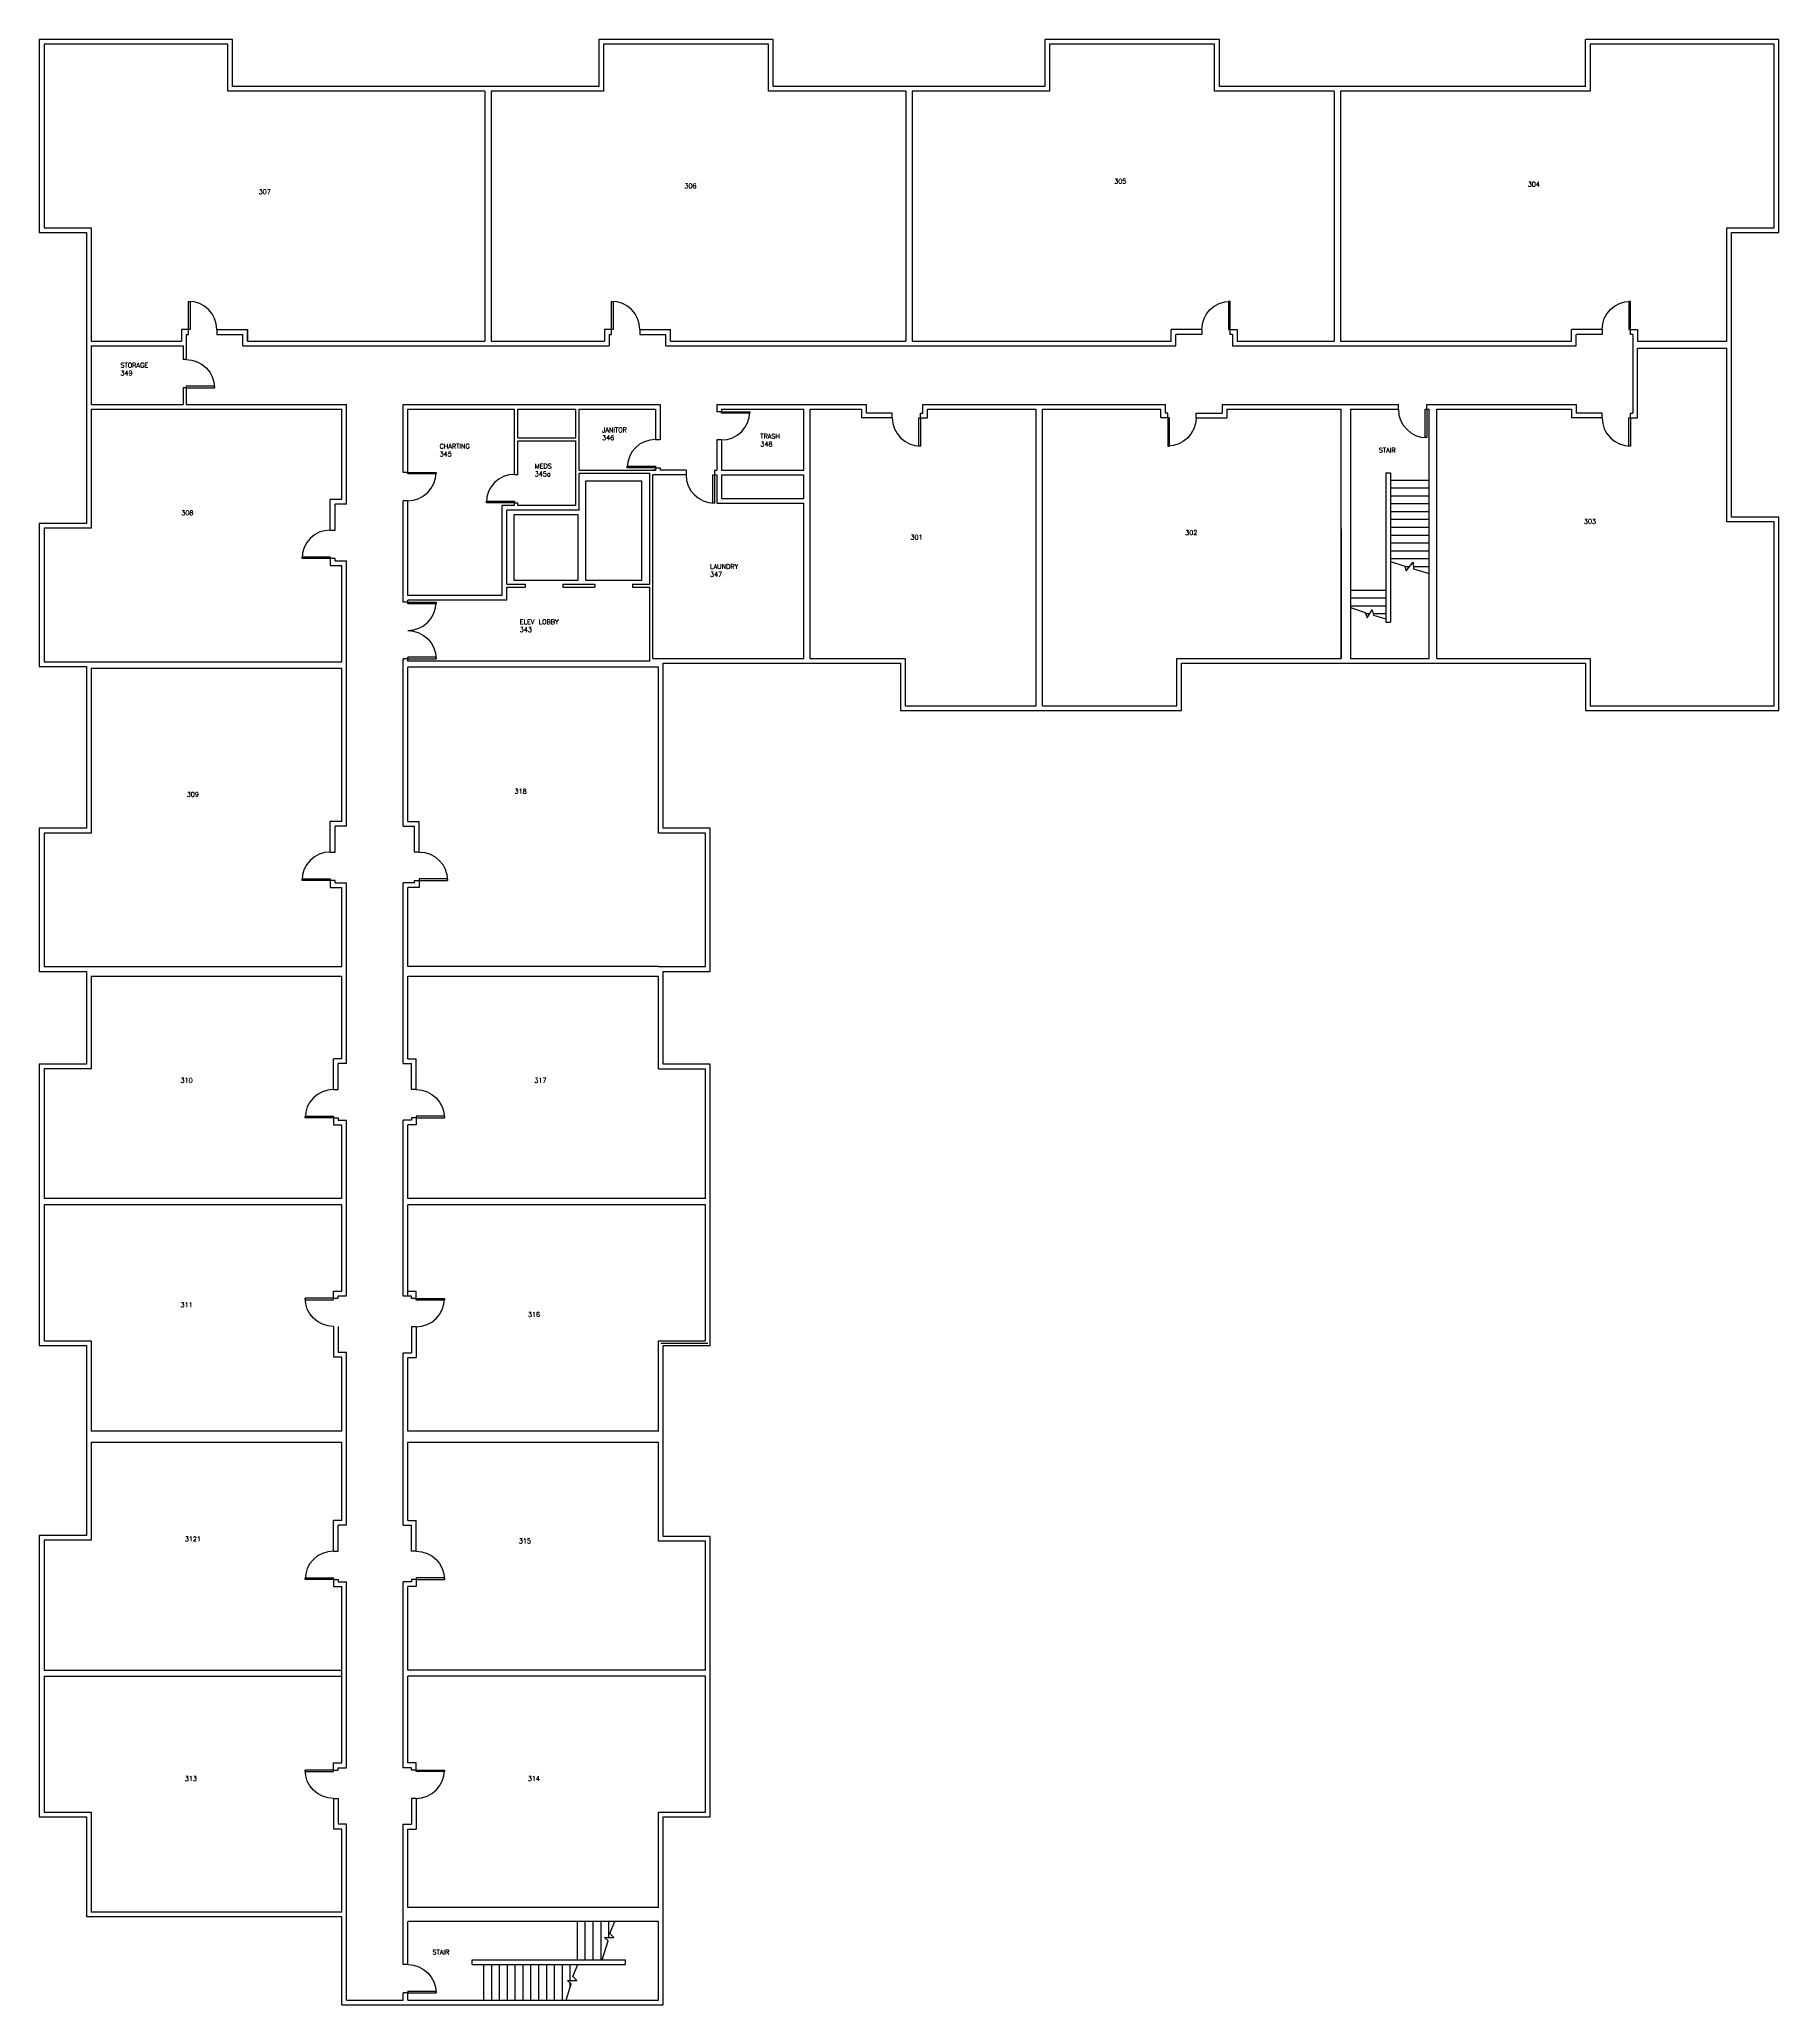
# Model space of a CAD drawing. Extents: x 1830 to 30214, y -2874 to 8688.
# Drawn here: x 28000 to 30214, y 3689 to 6190 of the extents above; entities that cross this region are included whole.
import ezdxf

# ---------------------------------------------------------------- set-up
doc = ezdxf.new("R2010")
doc.units = 0
doc.header["$LTSCALE"] = 48
doc.header["$MEASUREMENT"] = 0
for name, color, linetype in [('1STDOORS', 4, 'CONTINUOUS'), ('1STEXTWALLS', 3, 'CONTINUOUS'), ('1STINTWALLS', 1, 'CONTINUOUS'), ('1STMISC', 4, 'CONTINUOUS'), ('1STNOTES', 4, 'CONTINUOUS')]:
    doc.layers.add(name, color=color, linetype=linetype)
doc.styles.get("Standard").update_dxf_attribs({"font": 'txt.shx'})

# ---------------------------------------------------------------- blocks, each defined once
blk = doc.blocks.new('DOOR 3-0')
at = {"layer": '1STDOORS'}
blk.add_lwpolyline([(0, 36), (2, 36), (2, 0), (0, 0)], close=True, dxfattribs=at)
blk.add_arc((0, 0), 36, 0, 90, dxfattribs=at)

msp = doc.modelspace()

# ---------------------------------------------------------------- linework, layer by layer
at = {"layer": '1STEXTWALLS'}
for p, q in [((28245.9, 6190.4), (27999.9, 6190.4)), ((27999.9, 6190.4), (27999.9, 5944.4)), ((28239.9, 6184.4), (28005.9, 6184.4)), ((28005.9, 6184.4), (28005.9, 5950.4)), ((28239.9, 6124.4), (28239.9, 6184.4)), ((28245.9, 6130.4), (28245.9, 6190.4)), ((28933.9, 6190.4), (28711.9, 6190.4)), ((28711.9, 6190.4), (28711.9, 6130.4)), ((28927.9, 6184.4), (28717.9, 6184.4)), ((28717.9, 6184.4), (28717.9, 6124.4)), ((28927.9, 6124.4), (28927.9, 6184.4)), ((28933.9, 6130.4), (28933.9, 6190.4)), ((29501.9, 6190.4), (29279.9, 6190.4)), ((29279.9, 6190.4), (29279.9, 6130.4)), ((29495.9, 6184.4), (29285.9, 6184.4)), ((29285.9, 6184.4), (29285.9, 6124.4)), ((29495.9, 6124.4), (29495.9, 6184.4)), ((29501.9, 6130.4), (29501.9, 6190.4)), ((30213.9, 6190.4), (29967.9, 6190.4)), ((29967.9, 6130.4), (29967.9, 6190.4)), ((30207.9, 6184.4), (29973.9, 6184.4)), ((29973.9, 6184.4), (29973.9, 6124.4)), ((30207.9, 5950.4), (30207.9, 6184.4)), ((30213.9, 5944.4), (30213.9, 6190.4)), ((28711.9, 6130.4), (28245.9, 6130.4)), ((29279.9, 6130.4), (28933.9, 6130.4)), ((29967.9, 6130.4), (29501.9, 6130.4)), ((28566.9, 6124.4), (28239.9, 6124.4)), ((28717.9, 6124.4), (28574.9, 6124.4)), ((29102.9, 6124.4), (28927.9, 6124.4)), ((29285.9, 6124.4), (29110.9, 6124.4)), ((29648.2, 6124.4), (29495.9, 6124.4)), ((29973.9, 6124.4), (29656.2, 6124.4)), ((27999.9, 5944.4), (28059.9, 5944.4)), ((28005.9, 5950.4), (28065.9, 5950.4)), ((28059.9, 5944.4), (28059.9, 5574.4)), ((28065.9, 5950.4), (28065.9, 5806.4)), ((30147.9, 5950.4), (30207.9, 5950.4)), ((30147.9, 5806.4), (30147.9, 5950.4)), ((30153.9, 5582.4), (30153.9, 5944.4)), ((30153.9, 5944.4), (30213.9, 5944.4)), ((28065.9, 5800.4), (28065.9, 5725.6)), ((30147.9, 5576.4), (30147.9, 5797.4)), ((28065.9, 5719.6), (28065.9, 5568.4)), ((30213.9, 5582.4), (30153.9, 5582.4)), ((30213.9, 5336.4), (30213.9, 5582.4)), ((28059.9, 5574.4), (27999.9, 5574.4)), ((27999.9, 5574.4), (27999.9, 5392.4)), ((28065.9, 5568.4), (28005.9, 5568.4)), ((28005.9, 5568.4), (28005.9, 5398.4)), ((30207.9, 5576.4), (30147.9, 5576.4)), ((30207.9, 5342.4), (30207.9, 5576.4)), ((28780.9, 5402.4), (28972.9, 5402.4)), ((28980.9, 5402.4), (29101.9, 5402.4)), ((29101.9, 5402.4), (29101.9, 5342.4)), ((29447.9, 5342.4), (29447.9, 5402.4)), ((29447.9, 5402.4), (29656.9, 5402.4)), ((29668.9, 5402.4), (29768.8, 5402.4)), ((29778.8, 5402.4), (29973.9, 5402.4)), ((29973.9, 5402.4), (29973.9, 5342.4)), ((27999.9, 5392.4), (28059.9, 5392.4)), ((28005.9, 5398.4), (28065.9, 5398.4)), ((28059.9, 5392.4), (28059.9, 5186.4)), ((28065.9, 5390.4), (28065.9, 5180.4)), ((28787.9, 5180.4), (28787.9, 5391.3)), ((28793.9, 5186.4), (28793.9, 5396.4)), ((28793.9, 5396.4), (29095.9, 5396.4)), ((29095.9, 5396.4), (29095.9, 5336.4)), ((29453.9, 5336.4), (29453.9, 5396.4)), ((29453.9, 5396.4), (29703.6, 5396.4)), ((29703.6, 5396.4), (29967.9, 5396.4)), ((29967.9, 5396.4), (29967.9, 5336.4)), ((29095.9, 5336.4), (29453.9, 5336.4)), ((29101.9, 5342.4), (29268.9, 5342.4)), ((29276.9, 5342.4), (29447.9, 5342.4)), ((29967.9, 5336.4), (30213.9, 5336.4)), ((29973.9, 5342.4), (30207.9, 5342.4)), ((28059.9, 5186.4), (27999.9, 5186.4)), ((27999.9, 5186.4), (27999.9, 5004.4)), ((28065.9, 5180.4), (28005.9, 5180.4)), ((28005.9, 5180.4), (28005.9, 5010.4)), ((28847.9, 5180.4), (28787.9, 5180.4)), ((28853.9, 5186.4), (28793.9, 5186.4)), ((28847.9, 5010.4), (28847.9, 5180.4)), ((28853.9, 5004.4), (28853.9, 5186.4)), ((27999.9, 5004.4), (28059.9, 5004.4)), ((28005.9, 5010.4), (28065.9, 5010.4)), ((28059.9, 5004.4), (28059.9, 4886.4)), ((28787.9, 5010.4), (28847.9, 5010.4)), ((28793.9, 4886.4), (28793.9, 5004.4)), ((28793.9, 5004.4), (28853.9, 5004.4)), ((28065.9, 4998.3), (28065.9, 4880.4)), ((28787.9, 4880.4), (28787.9, 4998.3)), ((28059.9, 4886.4), (27999.9, 4886.4)), ((27999.9, 4886.4), (27999.9, 4528.4)), ((28065.9, 4880.4), (28005.9, 4880.4)), ((28005.9, 4880.4), (28005.9, 4715.3)), ((28787.9, 4880.4), (28847.9, 4880.4)), ((28853.9, 4886.4), (28793.9, 4886.4)), ((28847.9, 4715.3), (28847.9, 4880.4)), ((28853.9, 4528.4), (28853.9, 4886.4)), ((28005.9, 4707.3), (28005.9, 4534.4)), ((28847.9, 4534.4), (28847.9, 4707.3)), ((27999.9, 4528.4), (28059.9, 4528.4)), ((28005.9, 4534.4), (28065.9, 4534.4)), ((28059.9, 4528.4), (28059.9, 4286.4)), ((28065.9, 4534.4), (28065.9, 4419.3)), ((28787.9, 4419.3), (28787.9, 4534.4)), ((28787.9, 4534.4), (28847.9, 4534.4)), ((28790.9, 4531.4), (28850.9, 4531.4)), ((28793.9, 4285.4), (28793.9, 4528.4)), ((28793.9, 4528.4), (28853.9, 4528.4)), ((28065.9, 4405.4), (28065.9, 4280.4)), ((28787.9, 4279.4), (28787.9, 4405.4)), ((28059.9, 4286.4), (27999.9, 4286.4)), ((27999.9, 4286.4), (27999.9, 4159)), ((28065.9, 4280.4), (28005.9, 4280.4)), ((28005.9, 4280.4), (28005.9, 4159)), ((28847.9, 4279.4), (28787.9, 4279.4)), ((28853.9, 4285.4), (28793.9, 4285.4)), ((28847.9, 4115.3), (28847.9, 4279.4)), ((28853.9, 3928.4), (28853.9, 4285.4)), ((27999.9, 4159), (27999.9, 3928.4)), ((28005.9, 4159), (28005.9, 4115.3)), ((28005.9, 4107.3), (28005.9, 3934.4)), ((28847.9, 3934.4), (28847.9, 4107.3)), ((27999.9, 3928.4), (28059.9, 3928.4)), ((28005.9, 3934.4), (28065.9, 3934.4)), ((28059.9, 3928.4), (28059.9, 3801.3)), ((28065.9, 3934.4), (28065.9, 3807.3)), ((28787.9, 3813.3), (28787.9, 3934.4)), ((28787.9, 3934.4), (28847.9, 3934.4)), ((28793.9, 3689.4), (28793.9, 3928.4)), ((28793.9, 3928.4), (28853.9, 3928.4)), ((28384.9, 3807.3), (28065.9, 3807.3)), ((28390.9, 3695.4), (28390.9, 3807.3)), ((28384.9, 3801.3), (28059.9, 3801.3)), ((28384.9, 3689.4), (28384.9, 3801.3)), ((28787.9, 3695.4), (28787.9, 3795.3)), ((28384.9, 3689.4), (28793.9, 3689.4)), ((28390.9, 3695.4), (28462.9, 3695.4)), ((28468.9, 3695.4), (28787.9, 3695.4))]:
    msp.add_line(p, q, dxfattribs=at)
at = {"layer": '1STINTWALLS'}
for p, q in [((28566.9, 6124.4), (28566.9, 5806.4)), ((28574.9, 6124.4), (28574.9, 5806.4)), ((29102.9, 6124.4), (29102.9, 5806.4)), ((29110.9, 6124.4), (29110.9, 5806.4)), ((29648.2, 6124.4), (29648.2, 5806.4)), ((29656.2, 6124.4), (29656.2, 5806.4)), ((28065.9, 5806.4), (28180.9, 5806.4)), ((28189.9, 5821), (28180.9, 5821)), ((28180.9, 5821), (28180.9, 5806.4)), ((28186.9, 5815), (28189.9, 5815)), ((28186.9, 5815), (28186.9, 5800.4)), ((28189.9, 5815), (28189.9, 5821)), ((28225.9, 5821), (28225.9, 5815)), ((28225.9, 5821), (28264.9, 5821)), ((28225.9, 5815), (28258.9, 5815)), ((28258.9, 5800.4), (28258.9, 5815)), ((28264.9, 5821), (28264.9, 5806.4)), ((28264.9, 5806.4), (28264.9, 5821)), ((28264.9, 5806.4), (28566.9, 5806.4)), ((28574.9, 5806.4), (28719.3, 5806.4)), ((28728.3, 5821), (28719.3, 5821)), ((28719.3, 5821), (28719.3, 5806.4)), ((28725.3, 5815), (28728.3, 5815)), ((28725.3, 5815), (28725.3, 5800.4)), ((28728.3, 5815), (28728.3, 5821)), ((28764.3, 5821), (28764.3, 5815)), ((28764.3, 5821), (28803.4, 5821)), ((28764.3, 5815), (28797.3, 5815)), ((28797.3, 5800.4), (28797.3, 5815)), ((28803.4, 5806.4), (28803.4, 5821)), ((28803.4, 5806.4), (29102.9, 5806.4)), ((29110.9, 5806.4), (29440.5, 5806.4)), ((29440.5, 5806.4), (29440.5, 5821)), ((29479.6, 5821), (29440.5, 5821)), ((29446.6, 5800.4), (29446.6, 5815)), ((29479.6, 5815), (29446.6, 5815)), ((29479.6, 5821), (29479.6, 5815)), ((29515.6, 5815), (29515.6, 5821)), ((29515.6, 5821), (29524.6, 5821)), ((29518.6, 5815), (29515.6, 5815)), ((29518.6, 5815), (29518.6, 5800.4)), ((29524.6, 5821), (29524.6, 5806.4)), ((29524.6, 5806.4), (29648.2, 5806.4)), ((29656.2, 5806.4), (29950.1, 5806.4)), ((29950.1, 5806.4), (29950.1, 5821)), ((29989.1, 5821), (29950.1, 5821)), ((29956.1, 5800.4), (29956.1, 5815)), ((29989.1, 5815), (29956.1, 5815)), ((29989.1, 5821), (29989.1, 5815)), ((30025.1, 5815), (30025.1, 5821)), ((30025.1, 5821), (30034.1, 5821)), ((30028.1, 5815), (30025.1, 5815)), ((30028.1, 5815), (30028.1, 5714.9)), ((30034.1, 5821), (30034.1, 5806.4)), ((30034.1, 5806.4), (30147.9, 5806.4)), ((28065.9, 5800.4), (28182.9, 5800.4)), ((28182.9, 5800.4), (28182.9, 5782.9)), ((28186.9, 5782.9), (28182.9, 5782.9)), ((28186.9, 5800.4), (28186.9, 5782.9)), ((28258.9, 5800.4), (28725.3, 5800.4)), ((28797.3, 5800.4), (29446.6, 5800.4)), ((29518.6, 5800.4), (29956.1, 5800.4)), ((30034.1, 5708.9), (30034.1, 5797.4)), ((30034.1, 5797.4), (30147.9, 5797.4)), ((28186.9, 5746.9), (28182.9, 5746.9)), ((28182.9, 5746.9), (28182.9, 5725.6)), ((28186.9, 5746.9), (28186.9, 5725.6)), ((28065.9, 5725.6), (28182.9, 5725.6)), ((28065.9, 5719.6), (28384.9, 5719.6)), ((28186.9, 5725.6), (28390.9, 5725.6)), ((28384.9, 5604.9), (28384.9, 5719.6)), ((28390.9, 5598.9), (28390.9, 5725.6)), ((28462.9, 5639.3), (28462.9, 5725.6)), ((28462.9, 5725.6), (28790.1, 5725.6)), ((28468.9, 5639.3), (28468.9, 5719.6)), ((28468.9, 5719.6), (28604.9, 5719.6)), ((28604.9, 5636.8), (28604.9, 5719.6)), ((28608.9, 5719.6), (28682.9, 5719.6)), ((28608.9, 5683.5), (28608.9, 5719.6)), ((28682.9, 5683.5), (28682.9, 5719.6)), ((28686.9, 5719.6), (28784.1, 5719.6)), ((28686.9, 5679.5), (28686.9, 5719.6)), ((28784.1, 5719.6), (28784.1, 5681.2)), ((28790.1, 5725.6), (28790.1, 5681.2)), ((28862.1, 5725.6), (28862.1, 5716.6)), ((28862.1, 5725.6), (29052.5, 5725.6)), ((28868.1, 5716.6), (28862.1, 5716.6)), ((28868.1, 5719.6), (28972.9, 5719.6)), ((28868.1, 5719.6), (28868.1, 5714.6)), ((28972.9, 5642.2), (28972.9, 5719.6)), ((28980.9, 5402.4), (28980.9, 5719.6)), ((28980.9, 5719.6), (29046.5, 5719.6)), ((29046.5, 5719.6), (29046.5, 5708.9)), ((29085.5, 5708.9), (29046.5, 5708.9)), ((29052.5, 5725.6), (29052.5, 5714.9)), ((29085.5, 5714.9), (29052.5, 5714.9)), ((29085.5, 5708.9), (29085.5, 5714.9)), ((29121.5, 5708.9), (29121.5, 5714.9)), ((29121.5, 5714.9), (29124.5, 5714.9)), ((29121.5, 5708.9), (29130.5, 5708.9)), ((29124.5, 5725.6), (29433.3, 5725.6)), ((29124.5, 5714.9), (29124.5, 5725.6)), ((29130.5, 5719.6), (29268.9, 5719.6)), ((29130.5, 5708.9), (29130.5, 5719.6)), ((29268.9, 5342.4), (29268.9, 5719.6)), ((29276.9, 5342.4), (29276.9, 5719.6)), ((29276.9, 5719.6), (29427.3, 5719.6)), ((29276.9, 5719.6), (29427.3, 5719.6)), ((29427.3, 5708.9), (29427.3, 5719.6)), ((29436.3, 5708.9), (29427.3, 5708.9)), ((29433.3, 5714.9), (29433.3, 5725.6)), ((29436.3, 5714.9), (29433.3, 5714.9)), ((29436.3, 5708.9), (29436.3, 5714.9)), ((29472.3, 5708.9), (29472.3, 5714.9)), ((29472.3, 5714.9), (29505.3, 5714.9)), ((29472.3, 5708.9), (29511.3, 5708.9)), ((29505.3, 5725.6), (29729.8, 5725.6)), ((29505.3, 5725.6), (29505.3, 5714.9)), ((29511.3, 5719.6), (29656.9, 5719.6)), ((29511.3, 5719.6), (29656.9, 5719.6)), ((29511.3, 5719.6), (29511.3, 5708.9)), ((29656.9, 5402.4), (29656.9, 5719.6)), ((29668.9, 5719.6), (29729.8, 5719.6)), ((29668.9, 5719.6), (29668.9, 5402.4)), ((29729.8, 5719.6), (29729.8, 5725.6)), ((29763.8, 5719.6), (29768.8, 5719.6)), ((29763.8, 5719.6), (29768.8, 5719.6)), ((29765.8, 5725.6), (29956.1, 5725.6)), ((29765.8, 5719.6), (29765.8, 5725.6)), ((29768.8, 5402.4), (29768.8, 5719.6)), ((29778.8, 5719.6), (29950.1, 5719.6)), ((29778.8, 5719.6), (29950.1, 5719.6)), ((29778.8, 5402.4), (29778.8, 5719.6)), ((29950.1, 5719.6), (29950.1, 5708.9)), ((29989.1, 5708.9), (29950.1, 5708.9)), ((29956.1, 5725.6), (29956.1, 5714.9)), ((29989.1, 5714.9), (29956.1, 5714.9)), ((29989.1, 5708.9), (29989.1, 5714.9)), ((30025.1, 5708.9), (30025.1, 5714.9)), ((30025.1, 5714.9), (30028.1, 5714.9)), ((30025.1, 5708.9), (30034.1, 5708.9)), ((28608.9, 5683.5), (28682.9, 5683.5)), ((28608.9, 5636.8), (28608.9, 5679.5)), ((28608.9, 5679.5), (28682.9, 5679.5)), ((28682.9, 5642.2), (28682.9, 5679.5)), ((28686.9, 5642.2), (28686.9, 5679.5)), ((28784.1, 5681.2), (28790.1, 5681.2)), ((28862.1, 5680.6), (28862.1, 5642.2)), ((28868.1, 5680.6), (28862.1, 5680.6)), ((28868.1, 5680.6), (28868.1, 5642.2)), ((28468.9, 5639.3), (28462.9, 5639.3)), ((28604.9, 5636.8), (28608.9, 5636.8)), ((28682.9, 5597.3), (28682.9, 5642.2)), ((28686.9, 5642.2), (28784.1, 5642.2)), ((28686.9, 5591.3), (28686.9, 5638.2)), ((28686.9, 5638.2), (28776.9, 5638.2)), ((28776.9, 5497.2), (28776.9, 5638.2)), ((28784.1, 5642.2), (28780.9, 5642.2)), ((28780.9, 5402.4), (28780.9, 5636.2)), ((28823.1, 5636.2), (28780.9, 5636.2)), ((28784.1, 5647.2), (28784.1, 5642.2)), ((28784.1, 5645.2), (28790.1, 5645.2)), ((28790.1, 5645.2), (28790.1, 5642.2)), ((28823.1, 5642.2), (28790.1, 5642.2)), ((28859.1, 5642.2), (28862.1, 5642.2)), ((28859.1, 5642.2), (28859.1, 5636.2)), ((28859.1, 5636.2), (28862.1, 5636.2)), ((28862.1, 5636.2), (28862.1, 5600.1)), ((28868.1, 5642.2), (28972.9, 5642.2)), ((28868.1, 5636.2), (28972.9, 5636.2)), ((28868.1, 5636.2), (28868.1, 5606.1)), ((28972.9, 5606.1), (28972.9, 5636.2)), ((29713.9, 5638.6), (29719.9, 5638.6)), ((29713.9, 5638.6), (29713.9, 5448.7)), ((29719.9, 5638.6), (29719.9, 5448.7)), ((28384.9, 5604.9), (28370.3, 5604.9)), ((28370.3, 5565.9), (28370.3, 5604.9)), ((28462.9, 5474.1), (28462.9, 5603.3)), ((28468.9, 5603.3), (28462.9, 5603.3)), ((28468.9, 5482.8), (28468.9, 5603.3)), ((28604.9, 5597.3), (28604.9, 5602.8)), ((28868.1, 5606.1), (28972.9, 5606.1)), ((28390.9, 5598.9), (28376.3, 5598.9)), ((28376.3, 5565.9), (28376.3, 5598.9)), ((28604.9, 5597.3), (28588.9, 5597.3)), ((28588.9, 5482.8), (28588.9, 5597.3)), ((28686.9, 5591.3), (28594.9, 5591.3)), ((28594.9, 5497.2), (28594.9, 5591.3)), ((28604.9, 5600.8), (28608.9, 5600.8)), ((28608.9, 5597.3), (28608.9, 5600.8)), ((28682.9, 5597.3), (28608.9, 5597.3)), ((28862.1, 5600.1), (28972.9, 5600.1)), ((28972.9, 5402.4), (28972.9, 5600.1)), ((28370.3, 5565.9), (28376.3, 5565.9)), ((29656.9, 5567.4), (29656.9, 5402.4)), ((28376.3, 5529.9), (28370.3, 5529.9)), ((28370.3, 5529.9), (28370.3, 5520.9)), ((28376.3, 5526.9), (28376.3, 5529.9)), ((28370.3, 5520.9), (28384.9, 5520.9)), ((28376.3, 5526.9), (28384.9, 5526.9)), ((28384.9, 5526.9), (28390.9, 5526.9)), ((28384.9, 5398.4), (28384.9, 5520.9)), ((28390.9, 5189.2), (28390.9, 5526.9)), ((28588.9, 5482.8), (28468.9, 5482.8)), ((28594.9, 5497.2), (28618.3, 5497.2)), ((28594.9, 5476.8), (28594.9, 5493.2)), ((28594.9, 5493.2), (28618.3, 5493.2)), ((28618.3, 5497.2), (28618.3, 5493.2)), ((28666.3, 5497.2), (28706.9, 5497.2)), ((28666.3, 5497.2), (28666.3, 5493.2)), ((28666.3, 5493.2), (28706.9, 5493.2)), ((28706.9, 5497.2), (28706.9, 5493.2)), ((28754.9, 5497.2), (28776.9, 5497.2)), ((28754.9, 5497.2), (28754.9, 5493.2)), ((28754.9, 5493.2), (28776.9, 5493.2)), ((28776.9, 5399.3), (28776.9, 5493.2)), ((28468.9, 5474.1), (28462.9, 5474.1)), ((28468.9, 5472.1), (28468.9, 5476.8)), ((28594.9, 5476.8), (28468.9, 5476.8)), ((29713.9, 5448.7), (29719.9, 5448.7)), ((28468.9, 5399.3), (28468.9, 5404.1)), ((28065.9, 5398.4), (28384.9, 5398.4)), ((28065.9, 5390.4), (28384.9, 5390.4)), ((28384.9, 5195.2), (28384.9, 5390.4)), ((28462.9, 5189.2), (28462.9, 5402.1)), ((28468.9, 5402.1), (28462.9, 5402.1)), ((28776.9, 5399.3), (28468.9, 5399.3)), ((28468.9, 5195.2), (28468.9, 5391.3)), ((28787.9, 5391.3), (28468.9, 5391.3)), ((28384.9, 5195.2), (28370.3, 5195.2)), ((28370.3, 5156.2), (28370.3, 5195.2)), ((28390.9, 5189.2), (28376.3, 5189.2)), ((28376.3, 5156.2), (28376.3, 5189.2)), ((28462.9, 5189.2), (28477.5, 5189.2)), ((28468.9, 5195.2), (28483.5, 5195.2)), ((28477.5, 5156.2), (28477.5, 5189.2)), ((28483.5, 5156.2), (28483.5, 5195.2)), ((28370.3, 5156.2), (28376.3, 5156.2)), ((28483.5, 5156.2), (28477.5, 5156.2)), ((28376.3, 5120.2), (28370.3, 5120.2)), ((28370.3, 5120.2), (28370.3, 5111.2)), ((28370.3, 5111.2), (28384.9, 5111.2)), ((28376.3, 5117.2), (28376.3, 5120.2)), ((28376.3, 5117.2), (28384.9, 5117.2)), ((28384.9, 5117.2), (28390.9, 5117.2)), ((28384.9, 5010.4), (28384.9, 5111.2)), ((28390.9, 4887), (28390.9, 5117.2)), ((28468.9, 5117.2), (28462.9, 5117.2)), ((28462.9, 4887), (28462.9, 5117.2)), ((28477.5, 5117.2), (28468.9, 5117.2)), ((28468.9, 5010.4), (28468.9, 5111.2)), ((28483.5, 5111.2), (28468.9, 5111.2)), ((28477.5, 5117.2), (28477.5, 5120.2)), ((28477.5, 5120.2), (28483.5, 5120.2)), ((28483.5, 5120.2), (28483.5, 5111.2)), ((28065.9, 5010.4), (28384.9, 5010.4)), ((28787.9, 5010.4), (28468.9, 5010.4)), ((28065.9, 4998.3), (28384.9, 4998.3)), ((28384.9, 4893), (28384.9, 4998.3)), ((28468.9, 4998.3), (28787.9, 4998.3)), ((28468.9, 4893), (28468.9, 4998.3)), ((28384.9, 4893), (28374.2, 4893)), ((28374.2, 4854), (28374.2, 4893)), ((28390.9, 4887), (28380.2, 4887)), ((28380.2, 4854), (28380.2, 4887)), ((28462.9, 4887), (28473.6, 4887)), ((28468.9, 4893), (28479.6, 4893)), ((28473.6, 4854), (28473.6, 4887)), ((28479.6, 4854), (28479.6, 4893)), ((28374.2, 4854), (28380.2, 4854)), ((28479.6, 4854), (28473.6, 4854)), ((28374.2, 4818), (28374.2, 4809)), ((28374.2, 4818), (28380.2, 4818)), ((28374.2, 4809), (28384.9, 4809)), ((28380.2, 4818), (28380.2, 4815)), ((28380.2, 4815), (28390.9, 4815)), ((28384.9, 4715.3), (28384.9, 4809)), ((28390.9, 4715.8), (28390.9, 4815)), ((28462.9, 4591), (28462.9, 4815)), ((28473.6, 4815), (28462.9, 4815)), ((28468.9, 4715.3), (28468.9, 4809)), ((28479.6, 4809), (28468.9, 4809)), ((28479.6, 4818), (28473.6, 4818)), ((28473.6, 4818), (28473.6, 4815)), ((28479.6, 4818), (28479.6, 4809)), ((28384.9, 4715.3), (28005.9, 4715.3)), ((28384.9, 4707.3), (28005.9, 4707.3)), ((28384.9, 4597.5), (28384.9, 4707.3)), ((28390.9, 4591.5), (28390.9, 4715.8)), ((28847.9, 4715.3), (28468.9, 4715.3)), ((28847.9, 4707.3), (28468.9, 4707.3)), ((28468.9, 4597), (28468.9, 4707.3)), ((28468.9, 4591), (28468.9, 4707.3)), ((28374.2, 4588.5), (28374.2, 4597.5)), ((28374.2, 4597.5), (28384.9, 4597.5)), ((28374.2, 4588.5), (28380.2, 4588.5)), ((28380.2, 4588.5), (28380.2, 4591.5)), ((28380.2, 4591.5), (28390.9, 4591.5)), ((28473.6, 4591), (28462.9, 4591)), ((28479.6, 4597), (28468.9, 4597)), ((28473.6, 4588), (28473.6, 4591)), ((28479.6, 4588), (28473.6, 4588)), ((28479.6, 4588), (28479.6, 4597)), ((28374.2, 4552.5), (28374.2, 4513.5)), ((28380.2, 4552.5), (28380.2, 4519.5)), ((28479.6, 4552), (28473.6, 4552)), ((28473.6, 4552), (28473.6, 4519)), ((28479.6, 4552), (28479.6, 4513)), ((28384.9, 4513.5), (28374.2, 4513.5)), ((28390.9, 4519.5), (28380.2, 4519.5)), ((28384.9, 4419.3), (28384.9, 4513.5)), ((28390.9, 4299.6), (28390.9, 4519.5)), ((28462.9, 4519), (28473.6, 4519)), ((28462.9, 4299.7), (28462.9, 4519)), ((28468.9, 4419.3), (28468.9, 4513)), ((28468.9, 4513), (28479.6, 4513)), ((28384.9, 4419.3), (28065.9, 4419.3)), ((28065.9, 4405.4), (28384.9, 4405.4)), ((28384.9, 4305.7), (28384.9, 4405.4)), ((28787.9, 4419.3), (28468.9, 4419.3)), ((28468.9, 4405.4), (28787.9, 4405.4)), ((28468.9, 4305.7), (28468.9, 4405.4)), ((28384.9, 4305.7), (28374.2, 4305.7)), ((28374.2, 4266.6), (28374.2, 4305.7)), ((28468.9, 4305.7), (28479.6, 4305.7)), ((28479.6, 4266.6), (28479.6, 4305.7)), ((28390.9, 4299.6), (28380.2, 4299.6)), ((28380.2, 4266.6), (28380.2, 4299.6)), ((28462.9, 4299.6), (28473.6, 4299.6)), ((28473.6, 4266.6), (28473.6, 4299.6)), ((28374.2, 4266.6), (28380.2, 4266.6)), ((28479.6, 4266.6), (28473.6, 4266.6)), ((28374.2, 4230.6), (28374.2, 4221.6)), ((28374.2, 4230.6), (28380.2, 4230.6)), ((28380.2, 4230.6), (28380.2, 4227.6)), ((28380.2, 4227.6), (28390.9, 4227.6)), ((28390.9, 3991), (28390.9, 4227.7)), ((28390.9, 3991), (28390.9, 4227.6)), ((28462.9, 3991), (28462.9, 4227.7)), ((28473.6, 4227.6), (28462.9, 4227.6)), ((28479.6, 4230.6), (28473.6, 4230.6)), ((28473.6, 4230.6), (28473.6, 4227.6)), ((28479.6, 4230.6), (28479.6, 4221.6)), ((28374.2, 4221.6), (28384.9, 4221.6)), ((28384.9, 4115.3), (28384.9, 4221.6)), ((28384.9, 3997), (28384.9, 4221.6)), ((28468.9, 4115.3), (28468.9, 4221.6)), ((28479.6, 4221.6), (28468.9, 4221.6)), ((28005.9, 4115.3), (28384.9, 4115.3)), ((28005.9, 4107.3), (28384.9, 4107.3)), ((28384.9, 3997), (28384.9, 4107.3)), ((28847.9, 4115.3), (28468.9, 4115.3)), ((28847.9, 4107.3), (28468.9, 4107.3)), ((28468.9, 3997), (28468.9, 4107.3)), ((28374.2, 3988), (28374.2, 3997)), ((28374.2, 3997), (28384.9, 3997)), ((28374.2, 3988), (28380.2, 3988)), ((28380.2, 3988), (28380.2, 3991)), ((28380.2, 3991), (28390.9, 3991)), ((28473.6, 3991), (28462.9, 3991)), ((28479.6, 3997), (28468.9, 3997)), ((28473.6, 3988), (28473.6, 3991)), ((28479.6, 3988), (28473.6, 3988)), ((28479.6, 3988), (28479.6, 3997)), ((28374.2, 3952), (28380.2, 3952)), ((28374.2, 3952), (28374.2, 3913)), ((28380.2, 3952), (28380.2, 3919)), ((28479.6, 3952), (28473.6, 3952)), ((28473.6, 3952), (28473.6, 3919)), ((28479.6, 3952), (28479.6, 3913)), ((28384.9, 3913), (28374.2, 3913)), ((28390.9, 3919), (28380.2, 3919)), ((28384.9, 3807.3), (28384.9, 3913)), ((28390.9, 3807.3), (28390.9, 3919)), ((28462.9, 3740.4), (28462.9, 3919)), ((28462.9, 3919), (28473.6, 3919)), ((28468.9, 3813.3), (28468.9, 3913)), ((28468.9, 3913), (28479.6, 3913)), ((28787.9, 3813.3), (28468.9, 3813.3)), ((28468.9, 3740.4), (28468.9, 3795.3)), ((28787.9, 3795.3), (28468.9, 3795.3)), ((28468.9, 3740.4), (28462.9, 3740.4)), ((28550.9, 3746.4), (28745.9, 3746.4)), ((28550.9, 3740.4), (28550.9, 3746.4)), ((28550.9, 3740.4), (28745.9, 3740.4)), ((28745.9, 3740.4), (28745.9, 3746.4)), ((28462.9, 3695.4), (28462.9, 3704.4)), ((28462.9, 3695.4), (28462.9, 3704.4)), ((28468.9, 3704.4), (28462.9, 3704.4)), ((28468.9, 3701.4), (28468.9, 3706.4)), ((28468.9, 3695.4), (28468.9, 3706.4))]:
    msp.add_line(p, q, dxfattribs=at)
at = {"layer": '1STMISC'}
for p, q in [((29719.9, 5525.9), (29737.8, 5520.2)), ((29737.8, 5520.2), (29739.5, 5513.9)), ((29739.5, 5513.9), (29748.5, 5525.2)), ((29748.5, 5525.2), (29749.2, 5516.7)), ((29749.2, 5516.7), (29768.8, 5510.8)), ((29668.9, 5467.5), (29687.5, 5460.9)), ((29687.5, 5460.9), (29690, 5454.4)), ((29690, 5454.4), (29696.6, 5464.6)), ((29696.6, 5464.6), (29698.3, 5457.5)), ((29698.3, 5457.5), (29713.9, 5453.1)), ((28684.9, 3746.4), (28684.9, 3795.3)), ((28694.9, 3746.4), (28694.9, 3795.3)), ((28704.9, 3746.4), (28704.9, 3795.3)), ((28714.9, 3746.4), (28714.9, 3795.3)), ((28724.9, 3775.1), (28724.9, 3795.3)), ((28726, 3780.1), (28732.3, 3795.3)), ((28731, 3775.1), (28726, 3780.1)), ((28716.2, 3746.4), (28723.8, 3770.6)), ((28723.8, 3770.6), (28719.3, 3775.1)), ((28719.3, 3775.1), (28731, 3775.1)), ((28565.3, 3740.4), (28565.3, 3695.4)), ((28575.3, 3740.4), (28575.3, 3695.4)), ((28585.3, 3740.4), (28585.3, 3695.4)), ((28595.3, 3740.4), (28595.3, 3695.4)), ((28605.3, 3740.4), (28605.3, 3695.4)), ((28615.3, 3740.4), (28615.3, 3695.4)), ((28625.3, 3740.4), (28625.3, 3695.4)), ((28635.3, 3740.4), (28635.3, 3695.4)), ((28645.3, 3740.4), (28645.3, 3695.4)), ((28655.3, 3740.4), (28655.3, 3695.4)), ((28665.3, 3740.4), (28665.3, 3695.4)), ((28675.3, 3740.4), (28675.3, 3720.2)), ((28679, 3725.2), (28685.3, 3740.4)), ((28670.4, 3695.4), (28676.8, 3715.8)), ((28676.8, 3715.8), (28672.4, 3720.2)), ((28672.4, 3720.2), (28684, 3720.2)), ((28675.3, 3717.2), (28675.3, 3711)), ((28684, 3720.2), (28679, 3725.2))]:
    msp.add_line(p, q, dxfattribs=at)
for points in [[(28695.4, 5628.4), (28766.6, 5628.4), (28766.6, 5501.9), (28695.4, 5501.9)], [(28604.5, 5585.8), (28685.5, 5585.8), (28685.5, 5501.9), (28604.5, 5501.9)]]:
    msp.add_lwpolyline(points, close=True, dxfattribs=at)
at = {"layer": '1STNOTES'}
for p, q in [((28823.1, 5642.2), (28823.1, 5636.2)), ((29719.9, 5629.6), (29768.8, 5629.6)), ((29719.9, 5619.6), (29768.8, 5619.6)), ((29719.9, 5609.6), (29768.8, 5609.6)), ((29719.9, 5599.6), (29768.8, 5599.6)), ((29719.9, 5589.6), (29768.8, 5589.6)), ((29719.9, 5579.6), (29768.8, 5579.6)), ((29719.9, 5569.6), (29768.8, 5569.6)), ((29719.9, 5559.6), (29768.8, 5559.6)), ((29719.9, 5549.6), (29768.8, 5549.6)), ((29719.9, 5539.6), (29768.8, 5539.6)), ((29719.9, 5529.6), (29768.8, 5529.6)), ((29738, 5519.6), (29744.1, 5519.6)), ((29749, 5519.6), (29768.8, 5519.6)), ((29668.9, 5489.6), (29713.9, 5489.6)), ((29668.9, 5479.6), (29713.9, 5479.6)), ((29668.9, 5469.6), (29713.9, 5469.6)), ((29688, 5459.6), (29693.3, 5459.6)), ((29697.8, 5459.6), (29713.9, 5459.6))]:
    msp.add_line(p, q, dxfattribs=at)

# ---------------------------------------------------------------- block references
at = {"layer": '1STINTWALLS', "xscale": -1, "rotation": 270}
msp.add_blockref('DOOR 3-0', (28186.9, 5746.9), dxfattribs=at)
at = {"layer": '1STNOTES'}
for p in [(28189.9, 5821), (28728.3, 5821)]:
    msp.add_blockref('DOOR 3-0', p, dxfattribs=at)
at = {"layer": '1STNOTES', "xscale": -1}
for p in [(29515.6, 5821), (30025.1, 5821)]:
    msp.add_blockref('DOOR 3-0', p, dxfattribs=at)
at = {"layer": '1STNOTES'}
for p, rotation in [((28868.1, 5716.6), 270), ((29121.5, 5708.9), 180), ((29765.8, 5719.6), 180), ((30025.1, 5708.9), 180), ((28784.1, 5645.2), 90.00000000000003), ((28468.9, 5639.3), 270), ((28604.9, 5600.8), 90.00000000000003), ((28859.1, 5636.2), 180), ((28370.3, 5529.9), 90.00000000000416), ((28468.9, 5474.1), 270), ((28370.3, 5120.2), 90.00000000000416), ((28374.2, 4818), 90.00000000000003), ((28479.6, 4588), 270), ((28374.2, 4230.6), 90.00000000000003), ((28479.6, 3988), 270)]:
    msp.add_blockref('DOOR 3-0', p, dxfattribs=dict(at, rotation=rotation))
at = {"layer": '1STNOTES', "xscale": -1}
for p, rotation in [((29436.3, 5708.9), 180), ((28468.9, 5402.1), 270), ((28483.5, 5120.2), 269.9999999999958), ((28479.6, 4818), 270), ((28374.2, 4588.5), 90), ((28479.6, 4230.6), 270), ((28374.2, 3988), 90), ((28468.9, 3704.4), 269.9999999999958)]:
    msp.add_blockref('DOOR 3-0', p, dxfattribs=dict(at, rotation=rotation))

# ---------------------------------------------------------------- texts
at = {"layer": '1STNOTES', "char_height": 6, "attachment_point": 1}
for s, width, heights, insert in [('306', 47.912, [17], (28821, 6006.9)), ('305', 102.9, [0], (29368.1, 6012.8)), ('304', 64.74, [0], (29894.5, 6009)), ('307', 134.907, [0], (28279.1, 5999.5)), ('STORAGE\\P349', 29.427, [0], (28103.2, 5778.7)), ('JANITOR\\P346', 41.705, [0], (28716.2, 5696.3)), ('TRASH\\P348', 13.636, [0], (28917.7, 5688.3)), ('CHARTING\\P345', 33.522, [0], (28509.4, 5675.6)), ('STAIR ', 20.865, [0], (29705, 5670.6)), ('MEDS\\P345a', 10.923, [0], (28630.5, 5650.3)), ('308', 53.946, [0], (28180.6, 5590.9)), ('303', 76.198, [0], (29965.9, 5580)), ('301', 96.889, [0], (29108.8, 5559.8)), ('302', 73.676, [0], (29458.4, 5565.7)), ('LAUNDRY\\P347', 54.5, [0], (28853.7, 5522.6)), ('ELEV LOBBY\\P343', 81.491, [0], (28611.4, 5452.2)), ('309', 57.259, [0], (28187.6, 5232.5)), ('318', 55.824, [0], (28604.9, 5236.6)), ('310', 96.889, [0], (28179.6, 4868.7)), ('317', 96.889, [0], (28630, 4868.7)), ('311', 96.889, [0], (28179.6, 4583.2)), ('316', 96.889, [0], (28621.8, 4570.8)), ('3121', 96.889, [0], (28185.1, 4285.1)), ('315', 96.889, [0], (28610.2, 4282.5)), ('313', 96.889, [0], (28185.1, 3980.1)), ('314', 96.889, [0], (28621.8, 3980.1)), ('STAIR', 54.246, [0], (28500.4, 3759.4))]:
    msp.add_mtext_dynamic_manual_height_columns(s, width=width, gutter_width=30, heights=heights, dxfattribs=dict(at, insert=insert))

doc.saveas('drawing.dxf')
